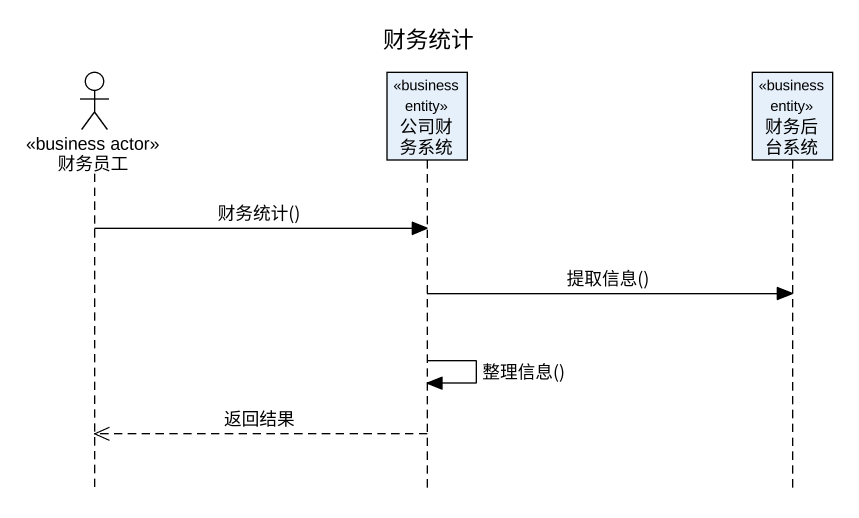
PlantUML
@startuml
title 财务统计
hide footbox
actor 财务员工 <<business actor>>
participant 公司财务系统 <<business entity>>
participant 财务后台系统 <<business entity>>

财务员工 -> 公司财务系统 : 财务统计()
公司财务系统 -> 财务后台系统 : 提取信息()
公司财务系统 -> 公司财务系统 : 整理信息()
公司财务系统 -->> 财务员工 : 返回结果
@enduml
